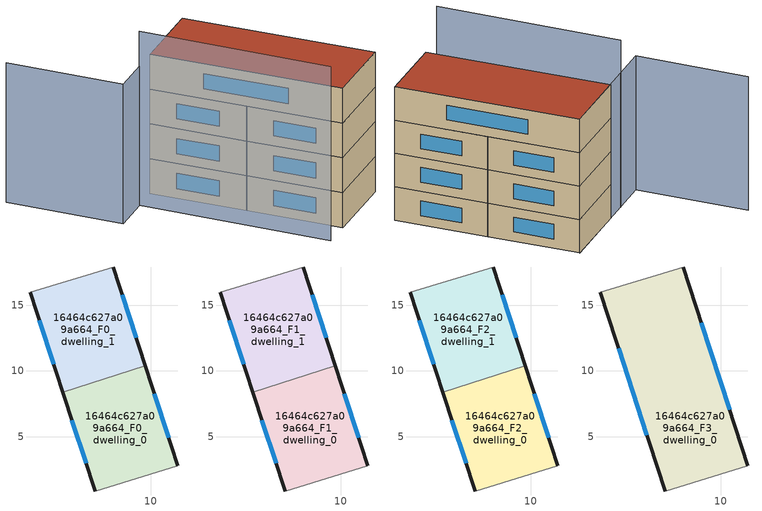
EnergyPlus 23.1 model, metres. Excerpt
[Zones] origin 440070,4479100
16464c627a09a664_F0_dwelling_0
 floor ground (EU_floor_Construction): 9.58,10.4 12.05,2.78 5.77,0.87 3.33,8.37 z0
 wall outside (EU_wall_Construction): 3.33,8.37 5.77,0.87 / 12.05,2.78 9.58,10.4 z0:3
 wall adiabatic (EU_wall_Construction): 5.77,0.87 12.05,2.78 z0:3
 wall to 16464c627a09a664_F0_dwelling_1 (EU_wall_Construction): 9.58,10.4 3.33,8.37 z0:3
 window (EU_Window_Construction): 4.01,6.26 5.09,2.98 / 11.35,4.92 10.27,8.26 z0.84:2.16
16464c627a09a664_F0_dwelling_1
 floor ground (EU_floor_Construction): 7.15,17.89 9.58,10.4 3.33,8.37 0.85,15.96 z0
 wall outside (EU_wall_Construction): 0.85,15.96 3.33,8.37 / 9.58,10.4 7.15,17.89 z0:3
 wall adiabatic (EU_wall_Construction): 7.15,17.89 0.85,15.96 z0:3
 window (EU_Window_Construction): 1.55,13.83 2.63,10.5 / 8.89,12.5 7.83,15.78 z0.84:2.16
16464c627a09a664_F1_dwelling_0
 floor to 16464c627a09a664_F0_dwelling_0 (EU_floor_Construction): 9.58,10.4 12.05,2.78 5.77,0.87 3.33,8.37 z3
 wall outside (EU_wall_Construction): 3.33,8.37 5.77,0.87 / 12.05,2.78 9.58,10.4 z3:6
 wall adiabatic (EU_wall_Construction): 5.77,0.87 12.05,2.78 z3:6
 wall to 16464c627a09a664_F1_dwelling_1 (EU_wall_Construction): 9.58,10.4 3.33,8.37 z3:6
 window (EU_Window_Construction): 4.01,6.26 5.09,2.98 / 11.35,4.92 10.27,8.26 z3.84:5.16
16464c627a09a664_F1_dwelling_1
 floor to 16464c627a09a664_F0_dwelling_1 (EU_floor_Construction): 7.15,17.89 9.58,10.4 3.33,8.37 0.85,15.96 z3
 wall outside (EU_wall_Construction): 0.85,15.96 3.33,8.37 / 9.58,10.4 7.15,17.89 z3:6
 wall adiabatic (EU_wall_Construction): 7.15,17.89 0.85,15.96 z3:6
 window (EU_Window_Construction): 1.55,13.83 2.63,10.5 / 8.89,12.5 7.83,15.78 z3.84:5.16
16464c627a09a664_F2_dwelling_0
 floor to 16464c627a09a664_F1_dwelling_0 (EU_floor_Construction): 9.58,10.4 12.05,2.78 5.77,0.87 3.33,8.37 z6
 wall outside (EU_wall_Construction): 3.33,8.37 5.77,0.87 / 12.05,2.78 9.58,10.4 z6:9
 wall adiabatic (EU_wall_Construction): 5.77,0.87 12.05,2.78 z6:9
 wall to 16464c627a09a664_F2_dwelling_1 (EU_wall_Construction): 9.58,10.4 3.33,8.37 z6:9
 window (EU_Window_Construction): 4.01,6.26 5.09,2.98 / 11.35,4.92 10.27,8.26 z6.84:8.16
16464c627a09a664_F2_dwelling_1
 floor to 16464c627a09a664_F1_dwelling_1 (EU_floor_Construction): 7.15,17.89 9.58,10.4 3.33,8.37 0.85,15.96 z6
 wall outside (EU_wall_Construction): 0.85,15.96 3.33,8.37 / 9.58,10.4 7.15,17.89 z6:9
 wall adiabatic (EU_wall_Construction): 7.15,17.89 0.85,15.96 z6:9
 window (EU_Window_Construction): 1.55,13.83 2.63,10.5 / 8.89,12.5 7.83,15.78 z6.84:8.16
16464c627a09a664_F3_dwelling_0
 floor to 16464c627a09a664_F2_dwelling_0 (EU_floor_Construction): 9.58,10.4 12.05,2.78 5.77,0.87 3.33,8.37 z9
 floor to 16464c627a09a664_F2_dwelling_1 (EU_floor_Construction): 7.15,17.89 9.58,10.4 3.33,8.37 0.85,15.96 z9
 wall outside (EU_wall_Construction): 0.85,15.96 5.77,0.87 / 12.05,2.78 7.15,17.89 z9:12
 wall adiabatic (EU_wall_Construction): 5.77,0.87 12.05,2.78 / 7.15,17.89 0.85,15.96 z9:12
 window (EU_Window_Construction): 2.23,11.72 4.39,5.11 / 10.67,7.03 8.52,13.65 z9.84:11.16
 roof outside (EU_roof_Construction): 12.05,2.78 7.15,17.89 0.85,15.96 5.77,0.87 z12
shading: -1.19,15.33 3.46,0.15 z0:15; 7.15,17.89 -4.35,14.31 / -4.35,14.31 -7.23,23.58 z0:12
[Building]
EU S2 Campaign: North Axis=0; Terrain=City; Solar Distribution=FullExterior
[Site:Location]
Madrid: Latitude=40.5; Longitude=-3.5; Time Zone=1; Elevation=609
[SizingPeriod:WeatherFileDays]
AnnualSizingPeriod: Begin Month=1; Begin Day of Month=1; End Month=12; End Day of Month=31; Day of Week for Start Day=Monday; Use Weather File Daylight Saving Period=No; Use Weather File Rain and Snow Indicators=No
[MATERIAL]
EU_InternalMass_Material: Roughness=MediumRough; Thickness=0.1; Conductivity=1; Density=1800; Specific Heat=900; Thermal Absorptance=0.9; Solar Absorptance=0.7; Visible Absorptance=0.7
[MATERIAL:NOMASS] Roughness=MediumRough; Thermal Absorptance=0.9; Solar Absorptance=0.7; Visible Absorptance=0.7
Name | Thermal Resistance
EU_wall_NoMass; EU_roof_NoMass | 2.16768
EU_floor_NoMass | 1.14339
[WINDOWMATERIAL:SIMPLEGLAZINGSYSTEM]
EU_Window_SimpleGlazing: UFactor=3.23888; Solar Heat Gain Coefficient=0.85; Visible Transmittance=0.85
[CONSTRUCTION]
EU_wall_Construction: EU_wall_NoMass
EU_roof_Construction: EU_roof_NoMass
EU_floor_Construction: EU_floor_NoMass
EU_InternalMass_Construction: EU_InternalMass_Material
EU_Window_Construction: EU_Window_SimpleGlazing
[ZONE] Type=1; Multiplier=1; Ceiling Height=autocalculate; Floor Area=autocalculate; Part of Total Floor Area=Yes
Name | Volume
16464c627a09a664_F0_dwelling_0; 16464c627a09a664_F1_dwelling_0; 16464c627a09a664_F2_dwelling_0 | 156.491
16464c627a09a664_F3_dwelling_0 | 312.964
16464c627a09a664_F0_dwelling_1 | 156.472
16464c627a09a664_F1_dwelling_1; 16464c627a09a664_F2_dwelling_1 | 156.473
[INTERNALMASS] Construction=EU_InternalMass_Construction
Name | Zone or ZoneList | Surface Area
16464c627a09a664_F0_dwelling_0_EU_InternalMass | 16464c627a09a664_F0_dwelling_0 | 52.1639
16464c627a09a664_F0_dwelling_1_EU_InternalMass | 16464c627a09a664_F0_dwelling_1 | 52.1575
16464c627a09a664_F1_dwelling_0_EU_InternalMass | 16464c627a09a664_F1_dwelling_0 | 52.1639
16464c627a09a664_F1_dwelling_1_EU_InternalMass | 16464c627a09a664_F1_dwelling_1 | 52.1575
16464c627a09a664_F2_dwelling_0_EU_InternalMass | 16464c627a09a664_F2_dwelling_0 | 52.1639
16464c627a09a664_F2_dwelling_1_EU_InternalMass | 16464c627a09a664_F2_dwelling_1 | 52.1575
16464c627a09a664_F3_dwelling_0_EU_InternalMass | 16464c627a09a664_F3_dwelling_0 | 104.323
[OTHEREQUIPMENT] Fuel Type=Electricity; Design Level Calculation Method=Watts/Area; Power per Zone Floor Area=1; Fraction Latent=0; Fraction Radiant=0; Fraction Lost=0; Carbon Dioxide Generation Rate=0; EndUse Subcategory=EU_Step8_InternalGains
Name | Zone or ZoneList or Space or SpaceList | Schedule
EU_Step8_InternalGain_16464c627a09a664_F0_dwelling_0_f000 | 16464c627a09a664_F0_dwelling_0 | EU_Step8_GainSchedule_16464c627a09a664_F0_dwelling_0_f000
EU_Step8_InternalGain_16464c627a09a664_F0_dwelling_1_f000 | 16464c627a09a664_F0_dwelling_1 | EU_Step8_GainSchedule_16464c627a09a664_F0_dwelling_1_f000
EU_Step8_InternalGain_16464c627a09a664_F1_dwelling_0_f000 | 16464c627a09a664_F1_dwelling_0 | EU_Step8_GainSchedule_16464c627a09a664_F1_dwelling_0_f000
EU_Step8_InternalGain_16464c627a09a664_F1_dwelling_1_f000 | 16464c627a09a664_F1_dwelling_1 | EU_Step8_GainSchedule_16464c627a09a664_F1_dwelling_1_f000
EU_Step8_InternalGain_16464c627a09a664_F2_dwelling_0_f000 | 16464c627a09a664_F2_dwelling_0 | EU_Step8_GainSchedule_16464c627a09a664_F2_dwelling_0_f000
EU_Step8_InternalGain_16464c627a09a664_F2_dwelling_1_f000 | 16464c627a09a664_F2_dwelling_1 | EU_Step8_GainSchedule_16464c627a09a664_F2_dwelling_1_f000
EU_Step8_InternalGain_16464c627a09a664_F3_dwelling_0_f000 | 16464c627a09a664_F3_dwelling_0 | EU_Step8_GainSchedule_16464c627a09a664_F3_dwelling_0_f000
[ZONEVENTILATION:DESIGNFLOWRATE] Schedule=EU_AlwaysOn; Design Flow Rate Calculation Method=AirChanges/Hour; Air Changes per Hour=0.480546; Ventilation Type=Natural; Fan Pressure Rise=0; Fan Total Efficiency=1; Constant Term Coefficient=1; Temperature Term Coefficient=0; Velocity Term Coefficient=0; Velocity Squared Term Coefficient=0; Minimum Indoor Temperature=-100; Maximum Indoor Temperature=100; Delta Temperature=-100; Minimum Outdoor Temperature=-100; Maximum Outdoor Temperature=100; Maximum Wind Speed=40
Name | Zone or ZoneList or Space or SpaceList
EU_ConstantAir_16464c627a09a664_F0_dwelling_0 | 16464c627a09a664_F0_dwelling_0
EU_ConstantAir_16464c627a09a664_F0_dwelling_1 | 16464c627a09a664_F0_dwelling_1
EU_ConstantAir_16464c627a09a664_F1_dwelling_0 | 16464c627a09a664_F1_dwelling_0
EU_ConstantAir_16464c627a09a664_F1_dwelling_1 | 16464c627a09a664_F1_dwelling_1
EU_ConstantAir_16464c627a09a664_F2_dwelling_0 | 16464c627a09a664_F2_dwelling_0
EU_ConstantAir_16464c627a09a664_F2_dwelling_1 | 16464c627a09a664_F2_dwelling_1
EU_ConstantAir_16464c627a09a664_F3_dwelling_0 | 16464c627a09a664_F3_dwelling_0
[HVACTEMPLATE:THERMOSTAT] Constant Heating Setpoint=20; Constant Cooling Setpoint=50
EU_HeatOnly_16464c627a09a664_F0_dwelling_0; EU_HeatOnly_16464c627a09a664_F0_dwelling_1; EU_HeatOnly_16464c627a09a664_F1_dwelling_0; EU_HeatOnly_16464c627a09a664_F1_dwelling_1; EU_HeatOnly_16464c627a09a664_F2_dwelling_0; EU_HeatOnly_16464c627a09a664_F2_dwelling_1; EU_HeatOnly_16464c627a09a664_F3_dwelling_0
[HVACTEMPLATE:ZONE:IDEALLOADSAIRSYSTEM] System Availability Schedule=EU_AlwaysOn; Maximum Heating Supply Air Temperature=50; Minimum Cooling Supply Air Temperature=13; Maximum Heating Supply Air Humidity Ratio=0.0156; Minimum Cooling Supply Air Humidity Ratio=0.0077; Heating Limit=NoLimit; Cooling Limit=NoLimit; Heating Availability Schedule=EU_AlwaysOn; Cooling Availability Schedule=EU_CoolingOff; Dehumidification Control Type=ConstantSensibleHeatRatio; Cooling Sensible Heat Ratio=0.7; Dehumidification Setpoint=60; Humidification Control Type=None; Humidification Setpoint=30; Outdoor Air Method=None; Outdoor Air Flow Rate per Person=0.00944; Outdoor Air Flow Rate per Zone Floor Area=0; Outdoor Air Flow Rate per Zone=0; Demand Controlled Ventilation Type=None; Outdoor Air Economizer Type=NoEconomizer; Heat Recovery Type=None; Sensible Heat Recovery Effectiveness=0.7; Latent Heat Recovery Effectiveness=0.65
Name | Template Thermostat
16464c627a09a664_F0_dwelling_0 | EU_HeatOnly_16464c627a09a664_F0_dwelling_0
16464c627a09a664_F0_dwelling_1 | EU_HeatOnly_16464c627a09a664_F0_dwelling_1
16464c627a09a664_F1_dwelling_0 | EU_HeatOnly_16464c627a09a664_F1_dwelling_0
16464c627a09a664_F1_dwelling_1 | EU_HeatOnly_16464c627a09a664_F1_dwelling_1
16464c627a09a664_F2_dwelling_0 | EU_HeatOnly_16464c627a09a664_F2_dwelling_0
16464c627a09a664_F2_dwelling_1 | EU_HeatOnly_16464c627a09a664_F2_dwelling_1
16464c627a09a664_F3_dwelling_0 | EU_HeatOnly_16464c627a09a664_F3_dwelling_0
[SIZING:ZONE] Zone Cooling Design Supply Air Temperature Input Method=SupplyAirTemperature; Zone Cooling Design Supply Air Temperature=13; Zone Heating Design Supply Air Temperature Input Method=SupplyAirTemperature; Zone Heating Design Supply Air Temperature=50; Zone Cooling Design Supply Air Humidity Ratio=0.008; Zone Heating Design Supply Air Humidity Ratio=0.008; Cooling Design Air Flow Method=DesignDay; Cooling Design Air Flow Rate=0; Cooling Minimum Air Flow per Zone Floor Area=0.000762; Cooling Minimum Air Flow=0; Cooling Minimum Air Flow Fraction=0.2; Heating Design Air Flow Method=DesignDay; Heating Design Air Flow Rate=0; Heating Maximum Air Flow per Zone Floor Area=0.002032; Heating Maximum Air Flow=0.141576; Heating Maximum Air Flow Fraction=0.3; Account for Dedicated Outdoor Air System=No; Dedicated Outdoor Air System Control Strategy=NeutralSupplyAir; Dedicated Outdoor Air Low Setpoint Temperature for Design=autosize; Dedicated Outdoor Air High Setpoint Temperature for Design=autosize; Zone Load Sizing Method=Sensible Load Only No Latent Load; Zone Latent Cooling Design Supply Air Humidity Ratio Input Method=HumidityRatioDifference; Zone Cooling Design Supply Air Humidity Ratio Difference=0.005; Zone Latent Heating Design Supply Air Humidity Ratio Input Method=HumidityRatioDifference; Zone Humidification Design Supply Air Humidity Ratio Difference=0.005
16464c627a09a664_F0_dwelling_0; 16464c627a09a664_F0_dwelling_1; 16464c627a09a664_F1_dwelling_0; 16464c627a09a664_F1_dwelling_1; 16464c627a09a664_F2_dwelling_0; 16464c627a09a664_F2_dwelling_1; 16464c627a09a664_F3_dwelling_0
[SCHEDULE:CONSTANT]
Name | Hourly Value
EU_AlwaysOn | 1
EU_CoolingOff | 0
[SCHEDULE:FILE] Column Number=1; Rows to Skip at Top=0; Number of Hours of Data=8760; Column Separator=Comma; Interpolate to Timestep=No; Minutes per Item=60; Adjust Schedule for Daylight Savings=Yes
Name | File
EU_Step8_GainSchedule_16464c627a09a664_F0_dwelling_0_f000 | ../../schedules/16464c627a09a664/16464c627a09a664_F0_dwelling_0_f000_gain.csv
EU_Step8_GainSchedule_16464c627a09a664_F0_dwelling_1_f000 | ../../schedules/16464c627a09a664/16464c627a09a664_F0_dwelling_1_f000_gain.csv
EU_Step8_GainSchedule_16464c627a09a664_F1_dwelling_0_f000 | ../../schedules/16464c627a09a664/16464c627a09a664_F1_dwelling_0_f000_gain.csv
EU_Step8_GainSchedule_16464c627a09a664_F1_dwelling_1_f000 | ../../schedules/16464c627a09a664/16464c627a09a664_F1_dwelling_1_f000_gain.csv
EU_Step8_GainSchedule_16464c627a09a664_F2_dwelling_0_f000 | ../../schedules/16464c627a09a664/16464c627a09a664_F2_dwelling_0_f000_gain.csv
EU_Step8_GainSchedule_16464c627a09a664_F2_dwelling_1_f000 | ../../schedules/16464c627a09a664/16464c627a09a664_F2_dwelling_1_f000_gain.csv
EU_Step8_GainSchedule_16464c627a09a664_F3_dwelling_0_f000 | ../../schedules/16464c627a09a664/16464c627a09a664_F3_dwelling_0_f000_gain.csv
